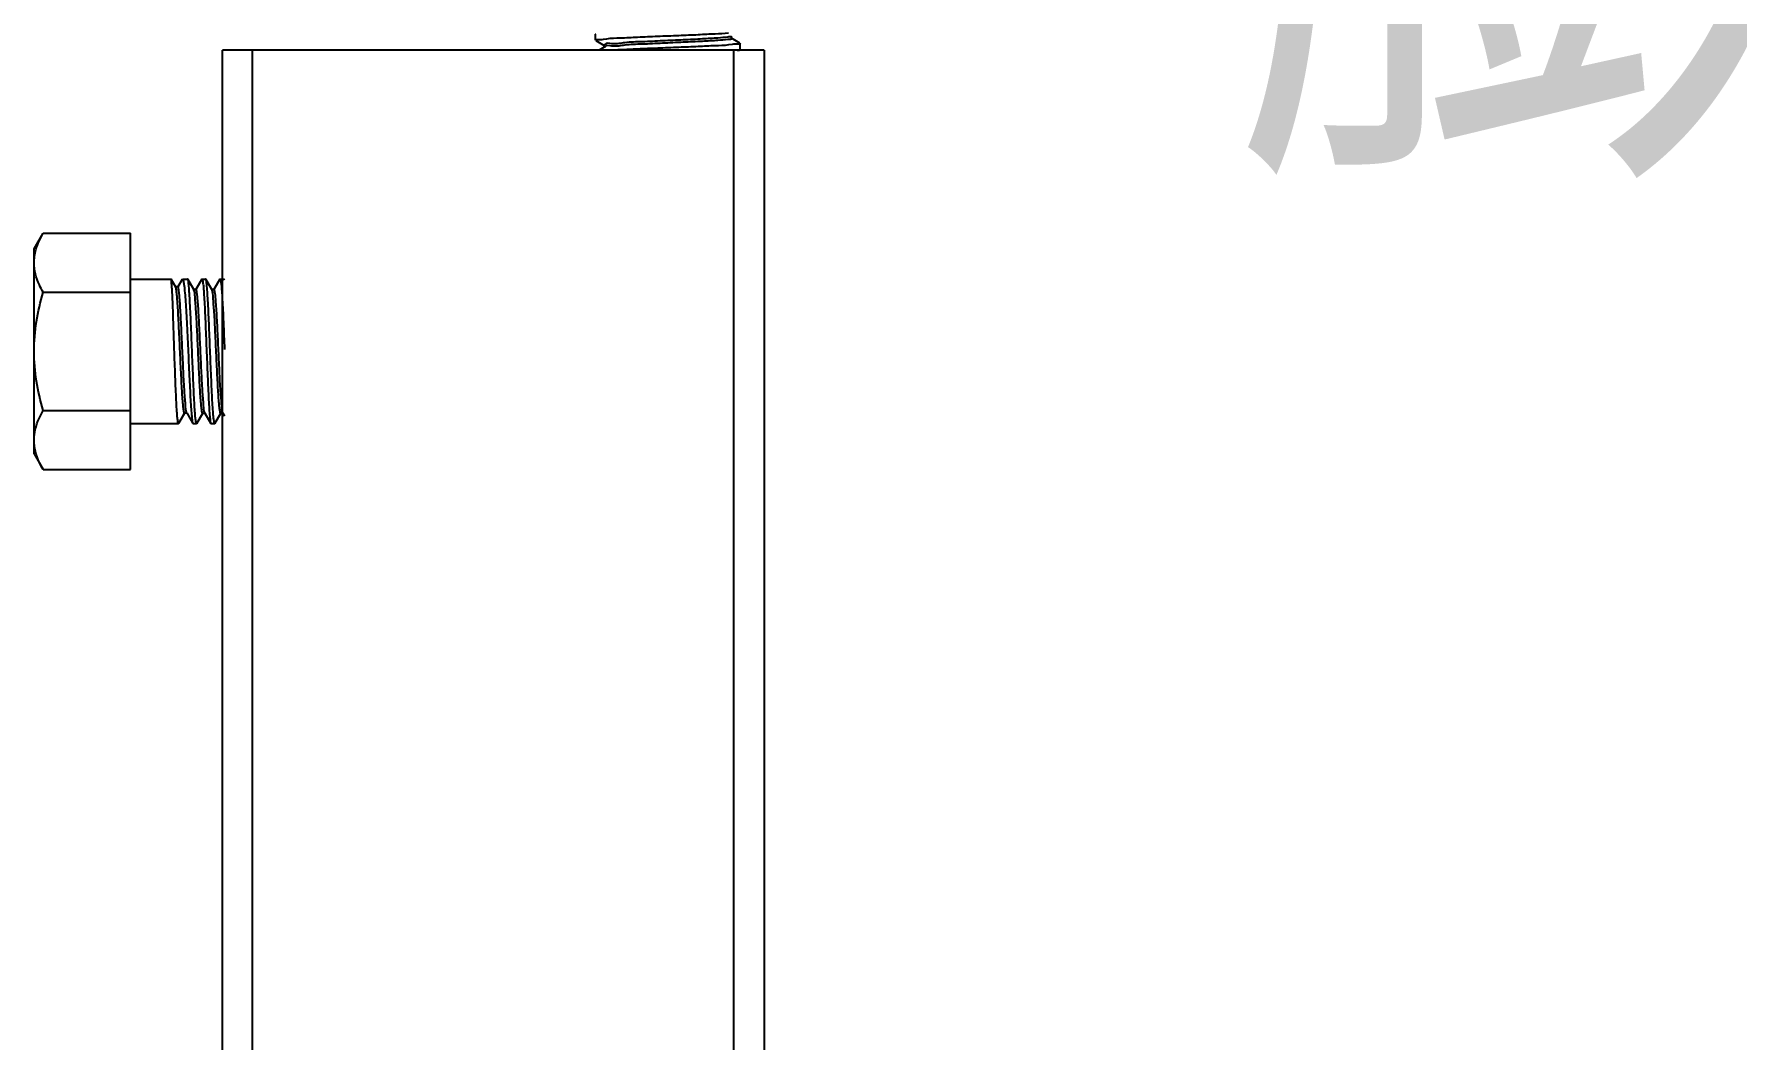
# Model space of a CAD drawing. Extents: x 69728788 to 150676229, y 20327566 to 43663798.
# Drawn here: x 75458220 to 75458864, y 20764581 to 20764961 of the extents above; entities that cross this region are included whole.
import ezdxf

# ---------------------------------------------------------------- set-up
doc = ezdxf.new("R2010")
doc.units = 0
doc.header["$LTSCALE"] = 1000
doc.header["$MEASUREMENT"] = 0
doc.layers.get('0').update_dxf_attribs({"linetype": 'CONTINUOUS'})
doc.layers.add('02___PRT_ALL_AXES', color=7, linetype='CONTINUOUS')
doc.layers.add('03___PRT_ALL_CURVES', color=7, linetype='CONTINUOUS')
doc.styles.add('_TEL_DIM', font='SIMPLEX', dxfattribs={"width": 0.8, "height": 3.5, "bigfont": 'HZTXT'})

msp = doc.modelspace()

# ---------------------------------------------------------------- linework, layer by layer
at = {"color": 0, "linetype": 'Continuous'}
for p, q in [((75458432.19407968, 20764961.41588973), (75458432.12946227, 20764961.34112836)), ((75458432.19410779, 20764958.99071904), (75458435.35564058, 20764957.16051331)), ((75458435.35566662, 20764956.41923175), (75458433.49411064, 20764955.34151866)), ((75458435.07139592, 20764959.46574615), (75458436.41117506, 20764959.68219205)), ((75458435.28267002, 20764957.24499132), (75458435.28267002, 20764956.33473863)), ((75458435.62764172, 20764956.4592116), (75458435.59264922, 20764956.35372439)), ((75458435.6370582, 20764956.4826257), (75458435.62764172, 20764956.4592116)), ((75458483.80225289, 20764957.52815709), (75458482.45069396, 20764957.31008189)), ((75458486.68000545, 20764958.0024422), (75458483.51841849, 20764959.83267926)), ((75458483.59141509, 20764959.74818617), (75458483.59141509, 20764960.65843885)), ((75458486.67997734, 20764955.5772715), (75458486.74462287, 20764955.65204913)), ((75458291.04029739, 20763680.98777134), (75458291.04029739, 20764955.34151866)), ((75458495.84714964, 20764955.34151866), (75458291.04029739, 20764955.34151866)), ((75458302.41845585, 20763680.98777134), (75458302.41845585, 20764955.34151866)), ((75458484.46899119, 20763680.98777134), (75458484.46899119, 20764955.34151866)), ((75458495.84714964, 20764955.34151866), (75458495.84714964, 20763680.98777134)), ((75458256.23135583, 20764796.81819922), (75458256.23135583, 20764886.1992826)), ((75458256.23135583, 20764868.82860759), (75458271.60232513, 20764868.82860759)), ((75458271.6329039, 20764868.80200638), (75458271.60232513, 20764868.82860759)), ((75458273.36022398, 20764865.81345872), (75458271.6328947, 20764868.80200632)), ((75458274.1858289, 20764865.88711724), (75458273.317647, 20764865.88711724)), ((75458275.7790641, 20764868.70549217), (75458274.1542788, 20764865.90543156)), ((75458275.77909037, 20764868.70549205), (75458275.92093848, 20764868.82860759)), ((75458275.92093848, 20764868.82860759), (75458277.85961181, 20764868.82860759)), ((75458277.93440661, 20764868.7639614), (75458277.85961181, 20764868.82860759)), ((75458280.17993066, 20764864.88532449), (75458277.93440661, 20764868.7639614)), ((75458283.24879032, 20764868.76396146), (75458281.0142326, 20764864.90426054)), ((75458283.24879032, 20764868.76396146), (75458283.32358515, 20764868.82860759)), ((75458283.32358515, 20764868.82860759), (75458284.68957847, 20764868.82860759)), ((75458284.7643733, 20764868.7639614), (75458284.68957847, 20764868.82860759)), ((75458287.00989732, 20764864.88532449), (75458284.7643733, 20764868.7639614)), ((75458290.07875697, 20764868.76396146), (75458287.84419927, 20764864.90426054)), ((75458290.07875697, 20764868.76396146), (75458290.15355182, 20764868.82860759)), ((75458290.15355182, 20764868.82860759), (75458291.51954514, 20764868.82860759)), ((75458291.59433994, 20764868.7639614), (75458291.51954514, 20764868.82860759)), ((75458291.83071965, 20764868.35555625), (75458291.59433994, 20764868.7639614)), ((75458280.2236287, 20764864.80987115), (75458280.17993066, 20764864.88532449)), ((75458281.0469296, 20764864.88532449), (75458280.17993066, 20764864.88532449)), ((75458280.26214385, 20764864.72872529), (75458280.22362876, 20764864.80986829)), ((75458287.05359536, 20764864.80987115), (75458287.00989732, 20764864.88532449)), ((75458287.87689623, 20764864.88532449), (75458287.00989732, 20764864.88532449)), ((75458287.10770114, 20764864.68756504), (75458287.05359554, 20764864.80981603)), ((75458256.23135583, 20764814.18887429), (75458274.44462846, 20764814.18887429)), ((75458276.72128402, 20764818.13215733), (75458274.44462846, 20764814.18887429)), ((75458274.51942326, 20764814.25352042), (75458274.44462846, 20764814.18887429)), ((75458274.51942326, 20764814.25352042), (75458276.75398077, 20764818.1132214)), ((75458277.587942, 20764818.13215733), (75458276.72128402, 20764818.13215733)), ((75458277.54390432, 20764818.20834906), (75458277.47744994, 20764818.3661519)), ((75458277.543904, 20764818.20819444), (75458279.83305383, 20764814.25438834)), ((75458279.83306375, 20764814.25438834), (75458279.9086018, 20764814.18887429)), ((75458279.9086018, 20764814.18887429), (75458281.27459516, 20764814.18887429)), ((75458281.34938993, 20764814.25352042), (75458281.27459516, 20764814.18887429)), ((75458281.34938993, 20764814.25352042), (75458283.5839474, 20764818.1132214)), ((75458283.55125071, 20764818.13215733), (75458284.4182494, 20764818.13215733)), ((75458284.37455137, 20764818.20763674), (75458284.32907301, 20764818.30656546)), ((75458284.37455158, 20764818.20761067), (75458284.4182494, 20764818.13215733)), ((75458284.4182494, 20764818.13215733), (75458286.66377367, 20764814.25352042)), ((75458286.66377367, 20764814.25352042), (75458286.73856847, 20764814.18887429)), ((75458286.73856847, 20764814.18887429), (75458288.10456179, 20764814.18887429)), ((75458288.17935662, 20764814.25352042), (75458288.10456179, 20764814.18887429)), ((75458288.17935662, 20764814.25352042), (75458290.41391408, 20764818.1132214)), ((75458290.38121738, 20764818.13215733), (75458291.24821606, 20764818.13215733)), ((75458291.20451835, 20764818.20761662), (75458291.17168446, 20764818.27492409)), ((75458291.20451823, 20764818.20761067), (75458291.83071965, 20764817.12634445))]:
    msp.add_line(p, q, dxfattribs=at)
for points, start_tangent, end_tangent in [([(75458436.41117506, 20764959.68219205), (75458441.49720001, 20764959.99342283), (75458447.99932392, 20764960.30264645), (75458455.61197898, 20764960.61952387), (75458463.5589496, 20764960.93685517), (75458470.9310604, 20764961.24426262), (75458477.38736567, 20764961.55157126), (75458482.45069396, 20764961.86134527)], (0.9890538306161081, 0.1475551427216386), (0.9890773616212295, 0.147397329447951)), ([(75458432.12946227, 20764959.06549667), (75458433.21893263, 20764959.37344585)], (0, 1), (0.9993729243078584, -0.0354084475847185)), ([(75458433.21893263, 20764959.37344585), (75458435.07139592, 20764959.46574615)], (0.9993729245215296, -0.0354084415540293), (0.9906537710409424, 0.1364005349049638)), ([(75458482.20131192, 20764960.28802336), (75458478.38499036, 20764959.93156474), (75458472.54753573, 20764959.57510615), (75458465.31161562, 20764959.21864755), (75458457.44906859, 20764958.86218895), (75458449.79857408, 20764958.50573037), (75458443.17619236, 20764958.14927175), (75458438.28831731, 20764957.79281316), (75458435.65632708, 20764957.43635456), (75458435.57472351, 20764957.18809117)], (-0.9898552583204708, -0.1420794410719374), (-0.1912322559704398, -0.9815448152155134)), ([(75458482.20131192, 20764959.37777067), (75458478.38499036, 20764959.02131207), (75458472.54753573, 20764958.66485348), (75458465.31161562, 20764958.30839487), (75458457.44906859, 20764957.95193627), (75458449.79857408, 20764957.59547768), (75458443.17619236, 20764957.23901908), (75458438.28831731, 20764956.88256049), (75458435.65632708, 20764956.52610188), (75458435.6370582, 20764956.4826257)], (-0.9898552583511762, -0.142079440858015), (-0.3840452430154803, -0.923314275486511)), ([(75458482.45069396, 20764957.31008189), (75458477.38736567, 20764957.00030789), (75458470.9310604, 20764956.69299923), (75458463.5589496, 20764956.38559178), (75458455.61197898, 20764956.06826048), (75458447.99932392, 20764955.75138307), (75458441.49720001, 20764955.44215944), (75458439.85089758, 20764955.38901505)], (-0.9890773615647946, -0.1473973298266451), (-0.9993855500596149, -0.0350502829095688)), ([(75458483.52329625, 20764960.56502226), (75458482.20131192, 20764960.28802336)], (-0.878882907748495, -0.4770375608561139), (-0.9898552586371725, -0.1420794388655039)), ([(75458483.58553223, 20764959.74527154), (75458483.58942235, 20764959.73422927), (75458482.20131192, 20764959.37777067)], (0.4439443571518381, -0.8960543553563262), (-0.9898552576771917, -0.1420794455536078)), ([(75458485.6489481, 20764957.61885011), (75458483.80225289, 20764957.52815709)], (-0.9993536568046912, 0.03594813807545041), (-0.9907572764718174, -0.1356466701329113)), ([(75458486.74462287, 20764957.92768082), (75458485.6489481, 20764957.61885011)], (0, -1), (-0.999353656684462, 0.03594814141780521)), ([(75458485.64915405, 20764955.34324763), (75458486.73115598, 20764955.56070291)], (0.9993545873956099, -0.03592225843889191), (0.3080020177165158, 0.9513857036357837))]:
    msp.add_spline(points, degree=3, dxfattribs=dict(at, start_tangent=start_tangent, end_tangent=end_tangent))
for points, knots in [([(75458274.4330158, 20764814.19044181), (75458274.24003394, 20764814.24255421), (75458274.23180997, 20764815.21557615), (75458273.93362018, 20764816.52870716), (75458273.81506301, 20764819.11447646), (75458273.60088167, 20764822.35479046), (75458273.42543921, 20764826.37476711), (75458273.16912599, 20764832.67248156), (75458272.88540982, 20764841.07096936), (75458272.55911136, 20764850.87625966), (75458272.30877799, 20764858.43357345), (75458272.07089376, 20764863.41574493), (75458271.96920313, 20764866.04934195), (75458271.76486593, 20764867.71419214), (75458271.75790289, 20764868.58518355), (75458271.632895, 20764868.80192817)], [0, 0, 0, 0, 0.0109574656, 0.0396138778, 0.08525353199999999, 0.1462438423, 0.2203491331, 0.3048334595, 0.4921593237, 0.6807238436, 0.8428341484, 0.90627204, 0.9546812495, 0.9862843890999999, 1, 1, 1, 1]), ([(75458276.72128402, 20764818.13215733), (75458276.55736925, 20764818.13215733), (75458276.46988249, 20764819.00590404), (75458276.228277, 20764820.05977764), (75458276.06335664, 20764822.30758985), (75458275.84665179, 20764825.08664739), (75458275.6457702, 20764828.56707746), (75458275.35785419, 20764834.02328894), (75458275.0230651, 20764841.316104), (75458274.62897848, 20764849.85037504), (75458274.29682522, 20764856.44880419), (75458273.99830703, 20764860.8363488), (75458273.81939456, 20764863.19383319), (75458273.60050409, 20764864.75703284), (75458273.493996, 20764865.58194165), (75458273.3602237, 20764865.81338296)], [0, 0, 0, 0, 0.0102737221, 0.0380633364, 0.08284563219999999, 0.1430142547, 0.2163323489, 0.3000613545, 0.486006429, 0.6735884634, 0.8357217092, 0.8998427027, 0.9495621031, 0.9832451149, 1, 1, 1, 1]), ([(75458277.47744994, 20764818.3661519), (75458277.17005633, 20764819.29464908), (75458277.02225077, 20764822.26203083), (75458276.55134015, 20764827.78157264), (75458276.21804035, 20764835.34446597), (75458275.8165666, 20764843.8016661), (75458275.49099167, 20764850.90021155), (75458275.210695, 20764856.12439743), (75458275.01690541, 20764859.40958905), (75458274.81049658, 20764862.01349798), (75458274.65015115, 20764864.10412687), (75458274.42640534, 20764865.08386182), (75458274.33730142, 20764865.88703775), (75458274.18582895, 20764865.88711456)], [0, 0, 0, 0, 0.06152711860000001, 0.1841051738, 0.3504010363, 0.5368055857, 0.7171216054999999, 0.7970595661, 0.8664372894, 0.9229273515, 0.9646909658, 0.9904712568999999, 1, 1, 1, 1]), ([(75458275.92093848, 20764868.82860759), (75458276.1127845, 20764868.82860759), (75458276.28267343, 20764867.86356881), (75458276.54782335, 20764866.63605742), (75458276.78177789, 20764864.10190454), (75458277.04103166, 20764860.93944602), (75458277.28985785, 20764856.98390996), (75458277.63440406, 20764850.75962874), (75458278.02698293, 20764842.41422899), (75458278.47489268, 20764832.61704338), (75458278.8399594, 20764825.01854817), (75458279.16494285, 20764819.9559453), (75458279.34930487, 20764817.23641464), (75458279.59058675, 20764815.4518656), (75458279.68486223, 20764814.51078378), (75458279.83305371, 20764814.25451846)], [0, 0, 0, 0, 0.0105017819, 0.03809857990000001, 0.0824901988, 0.1421659566, 0.2149821788, 0.2982868948, 0.4838910747, 0.6720257666, 0.8353405544, 0.900032677, 0.9501173211, 0.9837952202, 1, 1, 1, 1]), ([(75458281.26316026, 20764814.19039259), (75458281.07264614, 20764814.24097234), (75458281.05816281, 20764815.19887165), (75458280.7593555, 20764816.49217144), (75458280.63003422, 20764819.03962286), (75458280.40422426, 20764822.2340454), (75458280.21190679, 20764826.20039824), (75458279.92698683, 20764832.42626571), (75458279.5982322, 20764840.75213304), (75458279.20698583, 20764850.51242289), (75458278.87939085, 20764858.07219948), (75458278.5772271, 20764863.10384763), (75458278.4048339, 20764865.80470143), (75458278.17129178, 20764867.5756483), (75458278.08125709, 20764868.50987409), (75458277.93440643, 20764868.76383227)], [0, 0, 0, 0, 0.0108050134, 0.0390349548, 0.08400596449999999, 0.1441371906, 0.2172575883, 0.3007070315, 0.4861775616, 0.6737549853, 0.8363330786, 0.9006764796, 0.9504626394, 0.9839191793000001, 1, 1, 1, 1]), ([(75458283.32358515, 20764868.82860759), (75458283.5048896, 20764868.82860759), (75458283.54496112, 20764867.82085257), (75458283.82332169, 20764866.64998504), (75458283.96225575, 20764864.08804702), (75458284.1848333, 20764860.93606892), (75458284.37901114, 20764856.97440157), (75458284.66453682, 20764850.74933641), (75458284.99470256, 20764842.40131423), (75458285.38706373, 20764832.60457201), (75458285.71560767, 20764825.00755135), (75458286.01881024, 20764819.94750361), (75458286.19159903, 20764817.23026259), (75458286.42627336, 20764815.44878672), (75458286.51614426, 20764814.50895257), (75458286.66377383, 20764814.25364897)], [0, 0, 0, 0, 0.0099372431, 0.0373943032, 0.0817641802, 0.1414817631, 0.2143777693, 0.2977819017, 0.4836110728, 0.6719434637, 0.8353762162, 0.9000949404999999, 0.9501802640000001, 0.9838358407, 1, 1, 1, 1]), ([(75458288.09310651, 20764814.19039801), (75458287.90258306, 20764814.24107021), (75458287.88812335, 20764815.19890174), (75458287.58930022, 20764816.49241448), (75458287.4599855, 20764819.03984905), (75458287.23417225, 20764822.23437447), (75458287.04185253, 20764826.20083923), (75458286.75693253, 20764832.42678013), (75458286.42818002, 20764840.75261556), (75458286.03694043, 20764850.51270856), (75458285.70935212, 20764858.07229729), (75458285.40719467, 20764863.10381929), (75458285.23480558, 20764865.80466766), (75458285.00125515, 20764867.57563214), (75458284.91122723, 20764868.50987789), (75458284.7643731, 20764868.76383519)], [0, 0, 0, 0, 0.0108068124, 0.039038585, 0.08401018130000001, 0.1441424044, 0.217265083, 0.3007180624, 0.4861865958, 0.6737609756999999, 0.836333372, 0.9006752940999999, 0.9504617828, 0.9839191229, 1, 1, 1, 1]), ([(75458290.15355182, 20764868.82860759), (75458290.33629987, 20764868.82860759), (75458290.37503265, 20764867.81177579), (75458290.65594514, 20764866.63171494), (75458290.79472321, 20764864.0485248), (75458291.01854095, 20764860.8720293), (75458291.2134316, 20764856.88120946), (75458291.50007363, 20764850.61724243), (75458291.69520852, 20764845.67519028), (75458291.8308064, 20764842.26857838)], [0, 0, 0, 0, 0.0205713981, 0.0774380971, 0.1693177253, 0.2929359587, 0.4437602646, 0.6162243079, 1, 1, 1, 1]), ([(75458283.5512509, 20764818.13220137), (75458283.3963482, 20764818.13202412), (75458283.30441244, 20764818.9512722), (75458283.0773889, 20764819.94751341), (75458282.91429651, 20764822.0657727), (75458282.7059695, 20764824.693522), (75458282.51083839, 20764827.99343533), (75458282.23029181, 20764833.20107396), (75458281.9076996, 20764840.22269978), (75458281.50261657, 20764848.51663261), (75458281.19228537, 20764855.8572555), (75458280.68922536, 20764861.09153371), (75458280.59434535, 20764863.90291817), (75458280.26214385, 20764864.72872529)], [0, 0, 0, 0, 0.0099361888, 0.0367150554, 0.0799175515, 0.1380923246, 0.2091985545, 0.2907185676, 0.4731483509, 0.6596620247, 0.8239567231, 0.9429034918000001, 1, 1, 1, 1]), ([(75458284.32907301, 20764818.30656546), (75458284.00666068, 20764819.15196519), (75458283.89577243, 20764821.97707407), (75458283.40596016, 20764827.24186829), (75458283.08998966, 20764834.58329512), (75458282.68768992, 20764842.8665417), (75458282.3651343, 20764849.87087103), (75458282.08518533, 20764855.06221459), (75458281.89041159, 20764858.3500826), (75458281.68263263, 20764860.96779795), (75458281.51960585, 20764863.07732953), (75458281.293553, 20764864.06994227), (75458281.20124266, 20764864.88536613), (75458281.04692942, 20764864.88525567)], [0, 0, 0, 0, 0.0580608983, 0.1775598998, 0.3419771592, 0.5282621473, 0.7102539075, 0.7915292962999999, 0.8624019787, 0.9203732448999999, 0.9634182302, 0.9900976626000001, 1, 1, 1, 1]), ([(75458290.38121738, 20764818.13223566), (75458290.22763298, 20764818.13223566), (75458290.13486238, 20764818.942869), (75458289.91000852, 20764819.93105293), (75458289.7470651, 20764822.02976219), (75458289.53996412, 20764824.63507919), (75458289.34563495, 20764827.9080364), (75458289.06641741, 20764833.0791785), (75458288.74399154, 20764840.06206185), (75458288.3448124, 20764848.33166922), (75458288.02280653, 20764855.67445006), (75458287.54748161, 20764860.9753089), (75458287.41902769, 20764863.81882285), (75458287.10770114, 20764864.68756504)], [0, 0, 0, 0, 0.009860720600000001, 0.0364178612, 0.0792691091, 0.1369900284, 0.2075753516, 0.2885496667, 0.4700019522, 0.6560045808, 0.8205716059, 0.9407499218, 1, 1, 1, 1]), ([(75458291.17168446, 20764818.27492409), (75458290.83079322, 20764819.08413379), (75458290.75050516, 20764821.88531569), (75458290.23534043, 20764827.09355914), (75458289.93024641, 20764834.43381144), (75458289.52267325, 20764842.73621401), (75458289.20010726, 20764849.77194675), (75458288.91906708, 20764854.99287568), (75458288.72364561, 20764858.30261258), (75458288.51487085, 20764860.93859477), (75458288.35172622, 20764863.06390087), (75458288.12390842, 20764864.06326517), (75458288.03228073, 20764864.88546488), (75458287.87689608, 20764864.8853095)], [0, 0, 0, 0, 0.0563066489, 0.1748002161, 0.3389937775, 0.5256945411999999, 0.7084834291, 0.7902041095000001, 0.8615019668, 0.9198437482999999, 0.963175523, 0.9900360108, 1, 1, 1, 1]), ([(75458274.44462846, 20764814.18887429), (75458274.44268824, 20764814.18887429), (75458274.43876922, 20764814.18914089), (75458274.43492189, 20764814.1899271), (75458274.4330158, 20764814.19044181)], [0, 0, 0, 0, 0.4956414505, 1, 1, 1, 1]), ([(75458281.27459516, 20764814.18887429), (75458281.27268523, 20764814.18887429), (75458281.26882778, 20764814.18913255), (75458281.26503853, 20764814.18989392), (75458281.26316026, 20764814.19039259)], [0, 0, 0, 0, 0.4956565896, 1, 1, 1, 1]), ([(75458288.10456179, 20764814.18887429), (75458288.10264845, 20764814.18887429), (75458288.09878397, 20764814.18913348), (75458288.09498808, 20764814.18989759), (75458288.09310651, 20764814.19039801)], [0, 0, 0, 0, 0.4956415141, 1, 1, 1, 1])]:
    msp.add_open_spline(points, degree=3, knots=knots, dxfattribs=at)
at = {"layer": '02___PRT_ALL_AXES', "color": 0, "linetype": 'Continuous'}
for p, q in [((75458432.12946227, 20764959.06549667), (75458432.12946227, 20764961.34112836)), ((75458486.74462287, 20764955.65204913), (75458486.74462287, 20764957.92768082)), ((75458219.80486695, 20764880.21188533), (75458223.2616924, 20764886.1992826)), ((75458223.2616924, 20764886.1992826), (75458256.23135583, 20764886.1992826)), ((75458219.80486695, 20764802.80559649), (75458219.80486695, 20764880.21188533)), ((75458256.23135583, 20764868.82860759), (75458271.60232513, 20764868.82860759)), ((75458275.92093848, 20764868.82860759), (75458277.85961181, 20764868.82860759)), ((75458283.32358515, 20764868.82860759), (75458284.68957847, 20764868.82860759)), ((75458290.15355182, 20764868.82860759), (75458291.51954514, 20764868.82860759)), ((75458223.2616924, 20764863.8540118), (75458256.23135583, 20764863.8540118)), ((75458223.2616924, 20764819.16347008), (75458256.23135583, 20764819.16347008)), ((75458256.23135583, 20764814.18887429), (75458274.44462846, 20764814.18887429)), ((75458279.9086018, 20764814.18887429), (75458281.27459516, 20764814.18887429)), ((75458286.73856847, 20764814.18887429), (75458288.10456179, 20764814.18887429)), ((75458219.80486695, 20764802.80559649), (75458223.2616924, 20764796.81819922)), ((75458223.2616924, 20764796.81819922), (75458256.23135583, 20764796.81819922))]:
    msp.add_line(p, q, dxfattribs=at)
for points in [[(75458220.52507539, 20764879.97928268), (75458221.1485788, 20764882.15691296), (75458222.12912562, 20764884.23761936), (75458223.2616924, 20764886.1992826)], [(75458219.80486695, 20764875.02664723), (75458219.80486964, 20764876.69488975), (75458220.06587294, 20764878.37548525), (75458220.52507539, 20764879.97928268)], [(75458219.80486695, 20764841.50874088), (75458219.80487305, 20764849.04576637), (75458221.17129768, 20764856.61267201), (75458223.2616924, 20764863.8540118)], [(75458223.2616924, 20764819.16347008), (75458221.17129768, 20764826.40480987), (75458219.80486695, 20764833.97171551), (75458219.80486695, 20764841.50874088)]]:
    msp.add_open_spline(points, degree=3, dxfattribs=at)
for points, knots in [([(75458223.2616924, 20764863.8540118), (75458222.74604711, 20764864.74713561), (75458220.91423793, 20764868.20260769), (75458219.80486695, 20764872.13693783), (75458219.80486695, 20764875.02664723)], [0, 0, 0, 0, 0.2630172444, 1, 1, 1, 1]), ([(75458219.80486695, 20764807.99083465), (75458219.80486792, 20764808.93841579), (75458220.14260909, 20764812.87195493), (75458221.77178639, 20764816.58287713), (75458223.2616924, 20764819.16347008)], [0, 0, 0, 0, 0.2412748476, 1, 1, 1, 1]), ([(75458223.2616924, 20764796.81819922), (75458222.74604711, 20764797.71132309), (75458220.91423793, 20764801.16679517), (75458219.80486695, 20764805.10112525), (75458219.80486695, 20764807.99083465)], [0, 0, 0, 0, 0.2630172444, 1, 1, 1, 1])]:
    msp.add_open_spline(points, degree=3, knots=knots, dxfattribs=at)
at = {"layer": '03___PRT_ALL_CURVES', "color": 0, "linetype": 'Continuous'}
msp.add_line((75458219.80486695, 20764802.80559649), (75458219.80486695, 20764880.21188533), dxfattribs=at)

# ---------------------------------------------------------------- texts
at = {"color": 4, "insert": (75458673.68751335, 20765102.29221167), "char_height": 175, "width": 999.25, "attachment_point": 1, "style": '_TEL_DIM'}
msp.add_mtext('\\fￋￎￌﾣﾤ|b0|i0|c134|p2;\\W0.9000000000;\\T1.0000000000;\\o\\l膨胀锚栓', dxfattribs=at)

doc.saveas('drawing.dxf')
